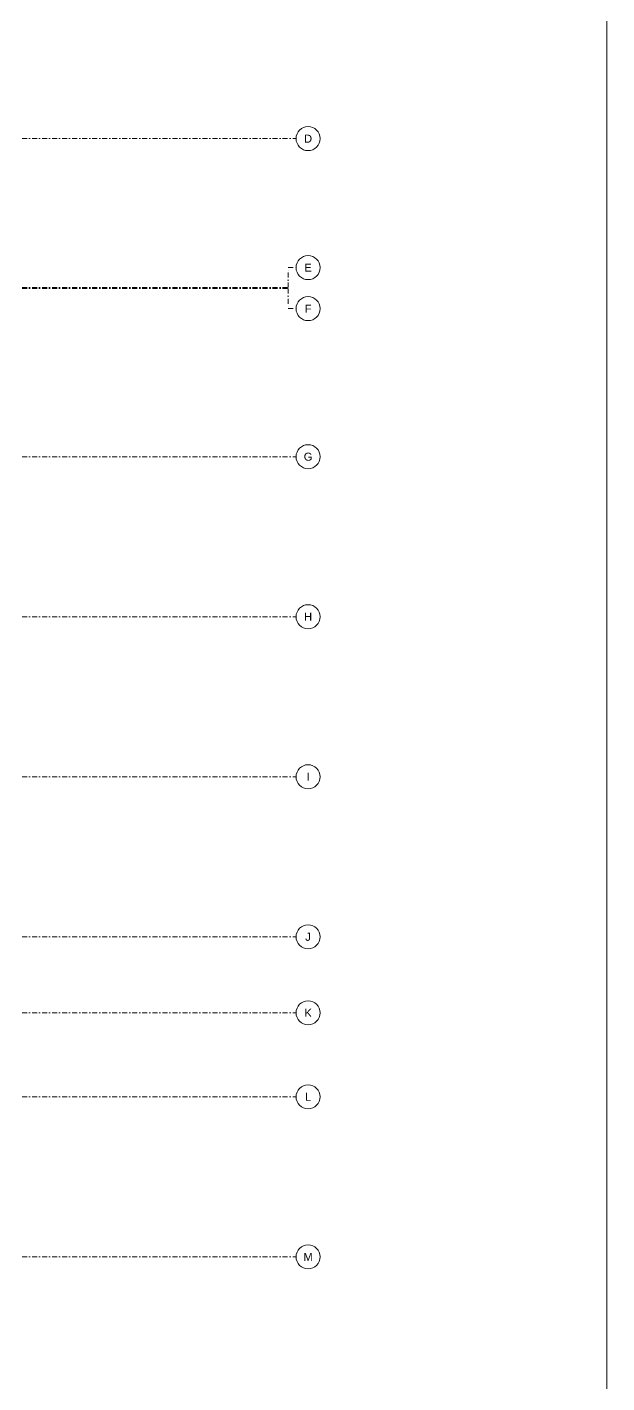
# Model space of a CAD drawing. Header units: metres. Extents: x -13316 to 152404, y -3899 to 30226.
# Drawn here: x 69422 to 72320, y 530 to 7307 of the extents above; entities that cross this region are included whole.
import ezdxf
from ezdxf.enums import TextEntityAlignment as Align

# ---------------------------------------------------------------- set-up
doc = ezdxf.new("R2010")
doc.units = ezdxf.units.M
doc.header["$LTSCALE"] = 100
doc.header["$MEASUREMENT"] = 0
doc.linetypes.add('DASHDOT2', pattern=[0.5, 0.25, -0.125, 0, -0.125])
doc.layers.get('0').update_dxf_attribs({"color": 9, "lineweight": 9})
for name, color, linetype, lineweight in [('21', 9, 'Continuous', 9), ('24', 9, 'DASHDOT2', 9), ('40A', 9, 'Continuous', 9)]:
    doc.layers.add(name, color=color, linetype=linetype, lineweight=lineweight)
doc.styles.add('Arial', font='arial.ttf', dxfattribs={"height": 2.5})

# ---------------------------------------------------------------- blocks, each defined once
blk = doc.blocks.new('0_aks')
at = {"linetype": 'Continuous'}
blk.add_circle((0, 0), 3, dxfattribs=at)
at = {"style": 'Arial'}
blk.add_attdef('AKS', text='', height=2, dxfattribs=at).set_placement((0, 0), align=Align.MIDDLE_CENTER)
blk = doc.blocks.new('p-akslar_yeni')
at = {"layer": '24'}
for points in [[(18840, -2145), (20861, -2145)], [(20821, -2890), (20821, -2790), (20861, -2790)], [(18840, -2890), (20821, -2890)], [(18840, -2895), (20821, -2895)], [(20821, -2895), (20821, -2995), (20861, -2995)], [(18840, -3735), (20861, -3735)], [(18840, -4535), (20861, -4535)], [(18840, -5335), (20861, -5335)], [(18840, -6135), (20861, -6135)], [(18840, -6515), (20861, -6515)], [(18840, -6935), (20861, -6935)], [(18840, -7735), (20861, -7735)]]:
    blk.add_lwpolyline(points, dxfattribs=at)
at = {"layer": '21', "xscale": 20, "yscale": 20, "zscale": 20}
for p, values in [((20921, -2145), {'AKS': 'D'}), ((20921, -2790), {'AKS': 'E'}), ((20921, -2995), {'AKS': 'F'}), ((20921, -3735), {'AKS': 'G'}), ((20921, -4535), {'AKS': 'H'}), ((20921, -5335), {'AKS': 'I'}), ((20921, -6135), {'AKS': 'J'}), ((20921, -6515), {'AKS': 'K'}), ((20921, -6935), {'AKS': 'L'}), ((20921, -7735), {'AKS': 'M'})]:
    blk.add_blockref('0_aks', p, dxfattribs=at).add_auto_attribs(values)

msp = doc.modelspace()

# ---------------------------------------------------------------- linework, layer by layer
at = {"layer": '40A'}
msp.add_lwpolyline([(46799.28, 12601.44), (72319.52, 12601.44), (72319.52, -3578.56), (46799.28, -3578.56)], close=True, dxfattribs=at)

# ---------------------------------------------------------------- block references
at = {"layer": '24'}
msp.add_blockref('p-akslar_yeni', (49905, 8895), dxfattribs=at)

doc.saveas('drawing.dxf')
